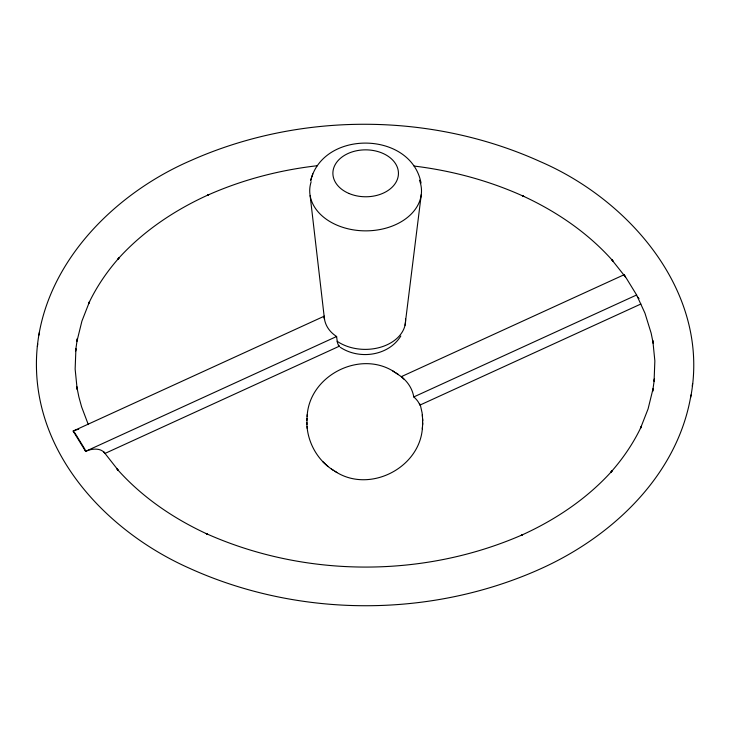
<?xml version="1.0" encoding="UTF-8"?>
<svg xmlns="http://www.w3.org/2000/svg" width="730" height="730" viewBox="0 0 730 730"><rect width="100%" height="100%" fill="white"/><g stroke="black" fill="none" stroke-linecap="round" stroke-linejoin="round"><path stroke-width="1.09" d="M306.965 424.541L306.983 418.436M422.615 424.951L422.643 418.847M690.626 397.549C710.837 293.487 630.255 200.175 539.789 161.412L538.503 160.819C430.317 112.52 301.517 112.064 192.985 159.587L191.698 160.171C108.697 195.667 33.553 274.243 36.5 369.599C39.128 460.42 110.933 533.703 190.211 568.588L191.497 569.181C299.683 617.48 428.483 617.936 537.015 570.413L538.302 569.829C610.873 537.891 677.513 476.097 691 394.948M307.129 416.511C308.963 375.494 360.456 349.305 394.638 372.099M334.96 471.288C369.152 494.091 420.644 467.893 422.469 426.886M306.837 420.471L307.275 414.485M422.323 428.911L422.761 422.925M421.283 194.472L405.041 325.242M37.376 346.531L37.759 343.921M39 335.052L39.374 332.451M692.241 386.079L692.624 383.469M311.61 177.636L310.633 180.739C323.107 129.429 411.127 130.935 421.055 183.075M311.847 176.915L312.805 173.886M400.816 336.019C388.497 356.012 359.142 359.963 340.216 347.261M104.947 453.458A19.363 12.364 -31.6 0 0 88.585 450.209L85.602 451.332L73.137 431.056L324.166 316.218A40.999 30.988 -14.8 0 0 336.621 336.493L337.196 341.302A21.626 13.815 -31.6 0 0 339.313 346.212L104.947 453.458L103.66 451.615M85.602 451.332L336.621 336.493M639.024 298.561A19.336 12.346 -31.6 0 1 636.633 294.984L624.177 274.699L401.308 376.662L392.558 370.813M403.818 379.098A55.882 35.688 -31.6 0 0 401.308 376.662A53.801 40.661 -14.8 0 1 413.773 396.938L636.642 294.975M413.773 396.938A55.882 35.688 -31.6 0 1 418.473 402.294L419.978 405.077L640.885 304.009M73.137 431.056L76.121 429.934A19.363 12.364 -31.6 0 1 78.73 429.258M317.404 165.71C279.572 170.044 242.287 179.744 207.484 195.257L208.771 194.664C174.634 210.067 142.779 231.364 117.685 259.36L119.2 257.717C106.936 271.569 96.424 286.999 88.531 303.762L89.589 301.481L81.915 321.1L76.969 341.175L77.353 338.574L75.537 351.312L75.92 348.703L75.144 369.061L77.17 389.373L76.805 386.772L78.858 396.865L81.605 406.875L88.312 424.595M414.056 166.048C451.843 170.656 489.064 180.62 523.757 196.388L522.47 195.786C556.488 211.426 588.188 232.961 613.072 261.13L611.576 259.469L624.898 276.287M395.879 372.884L398.215 374.326M306.828 422.506C307.038 441.659 317.331 460.475 333.72 470.512M331.393 469.071L337.041 472.575M339.331 346.23L338.346 345.582M73.484 431.613L74.131 432.178A23.926 18.086 -14.8 0 1 75.053 433.246L84.58 448.74M322.852 461.707L325.233 463.924M325.927 464.554L328.135 466.607M104.399 452.673L118.424 470.531L116.928 468.87C141.812 497.039 173.512 518.574 207.53 534.214L206.243 533.612C305.277 577.832 423.172 578.242 522.516 534.743L521.229 535.336C555.366 519.933 587.221 498.636 612.315 470.64L610.8 472.283C623.064 458.431 633.576 443 641.469 426.238L640.411 428.519L648.085 408.9L653.031 388.825L652.647 391.426L654.463 378.688L654.08 381.297L654.856 360.939L652.83 340.627L653.195 343.228L651.142 333.135L644.973 313.216L637.354 296.572M420.352 405.077L422.104 412.879L422.77 420.882M324.166 316.218L324.558 319.521M310.131 195.613L324.485 319.211M85.255 450.784L85.018 449.817A25.65 19.381 -14.8 0 0 84.58 448.74M422.378 414.895L422.506 416.921M307.093 426.475L307.23 428.501M405.524 318.983A40.433 28.935 0.2 0 1 382.009 346.777A40.433 28.935 0.2 0 1 337.196 341.302M419.449 180.21A55.891 40.004 0.2 0 1 366.834 230.853A55.891 40.004 0.2 0 1 311.162 181.724M625.373 277.008A19.336 12.346 -31.6 0 1 624.177 274.699M419.659 403.626A57.661 43.581 -14.8 0 1 419.978 405.077M348.894 193.441A32.777 23.46 0.2 0 0 398.443 173.694A32.777 23.46 0.2 0 0 349.67 152.807A32.777 23.46 0.2 0 0 348.894 193.441"/></g></svg>
